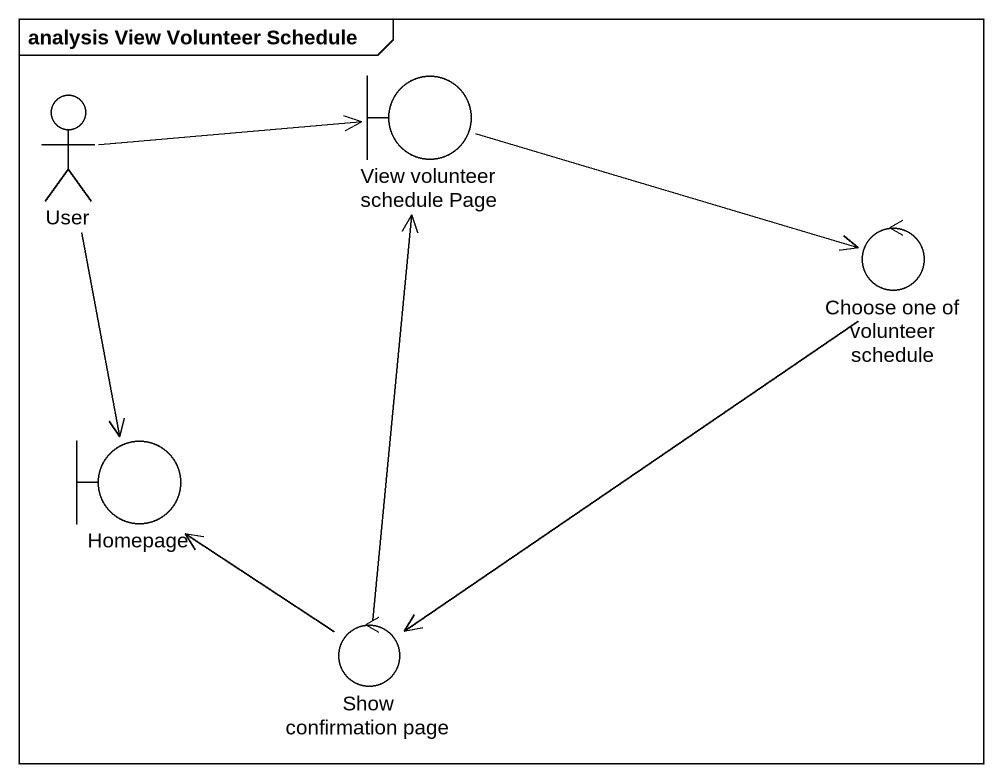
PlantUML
@startuml
mainframe analysis View Volunteer Schedule
actor User
boundary "View volunteer schedule Page" as View_volunteer_schedule_Page
control "Choose one of volunteer schedule" as Choose_one_of_volunteer
boundary Homepage
control "Show confirmation page" as Show_confirmation_page
User -right-> View_volunteer_schedule_Page
User --> Homepage
View_volunteer_schedule_Page -right-> Choose_one_of_volunteer
Choose_one_of_volunteer --> Show_confirmation_page
Show_confirmation_page -up-> View_volunteer_schedule_Page
Show_confirmation_page -up-> Homepage
@enduml
